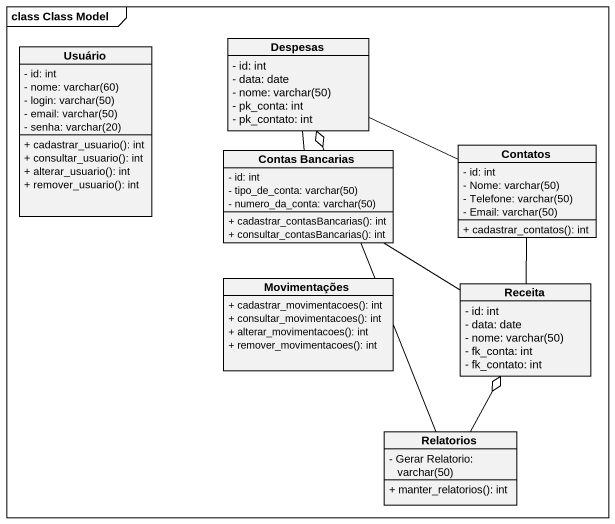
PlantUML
@startuml
mainframe class Class Model
hide circle
hide empty members
skinparam classAttributeIconSize 0
class Usuário {
  - id: int
  {field} - nome: varchar(60)
  {field} - login: varchar(50)
  {field} - email: varchar(50)
  {field} - senha: varchar(20)
  + cadastrar_usuario(): int
  + consultar_usuario(): int
  + alterar_usuario(): int
  + remover_usuario(): int
}
class Despesas {
  - id: int
  - data: date
  {field} - nome: varchar(50)
  - pk_conta: int
  - pk_contato: int
}
class "Contas Bancarias" as Contas_Bancarias {
  - id: int
  {field} - tipo_de_conta: varchar(50)
  {field} - numero_da_conta: varchar(50)
  + cadastrar_contasBancarias(): int
  + consultar_contasBancarias(): int
}
class Contatos {
  - id: int
  {field} - Nome: varchar(50)
  {field} - Telefone: varchar(50)
  {field} - Email: varchar(50)
  + cadastrar_contatos(): int
}
class Movimentações {
  + cadastrar_movimentacoes(): int
  + consultar_movimentacoes(): int
  + alterar_movimentacoes(): int
  + remover_movimentacoes(): int
}
class Receita {
  - id: int
  - data: date
  {field} - nome: varchar(50)
  - fk_conta: int
  - fk_contato: int
}
class Relatorios {
  {field} - Gerar Relatorio: varchar(50)
  + manter_relatorios(): int
}
Despesas -- Contas_Bancarias
Despesas -right- Contatos
Receita -up- Contas_Bancarias
Receita -up- Contatos
Relatorios -up-o Despesas
Relatorios -up-o Receita
@enduml
